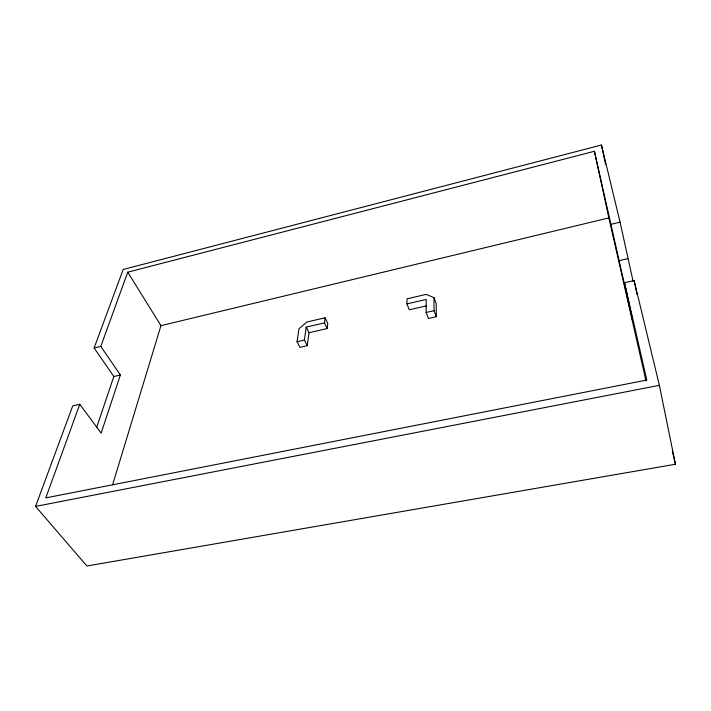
<?xml version="1.0" encoding="UTF-8"?>
<svg xmlns="http://www.w3.org/2000/svg" width="711" height="711" viewBox="0 0 711 711"><rect width="100%" height="100%" fill="white"/><g stroke="black" fill="none" stroke-linecap="round" stroke-linejoin="round"><path stroke-width="1.07" d="M406.923 303.908L407.065 298.807L426.236 294.363L433.986 297.678L436.234 303.641L436.314 316.688L428.457 318.457L426.138 312.485L426.209 299.464L406.923 303.908L409.296 309.8L426.36 305.899M309.009 332.712L327.158 328.562L327.753 323.461L325.051 317.799L306.93 322.003L298.984 328.758L297.065 341.733L299.935 347.35L307.241 345.706L309.009 332.712L306.219 327.087L324.438 322.892L325.051 317.799M307.241 345.706L304.397 340.071L306.219 327.087M112.614 484.751L160.962 325.665L127.749 272.171L594.414 151.274L632.523 319.923L624.507 282.711L634.132 280.569L659.373 385.335L675.45 464.239L86.911 566L35.55 506.401L72.735 405.857L79.783 404.283L101.131 433.123L120.381 374.999L100.802 346.399L127.749 272.171M96.678 427.329L113.84 376.501L94.128 347.99L123.163 269.478L601.47 145L620.063 222.161L633.092 281.316M79.783 404.283L45.788 497.896L646.797 380.047L624.507 282.711M160.962 325.665L608.856 217.904L594.414 151.274M611.131 224.294L620.063 222.161M94.128 347.99L100.802 346.399M618.997 260.688L627.68 258.697M113.84 376.501L120.381 374.999M297.065 341.733L304.397 340.071M426.138 312.485L434.03 310.689L433.986 297.678M35.55 506.401L659.373 385.335M324.438 322.892L327.158 328.562M434.03 310.689L436.314 316.688M672.366 451.272L675.45 464.239M608.856 217.904L646.006 380.945M601.47 145L605.532 164.33M634.132 280.569L637.003 294.452"/></g></svg>
